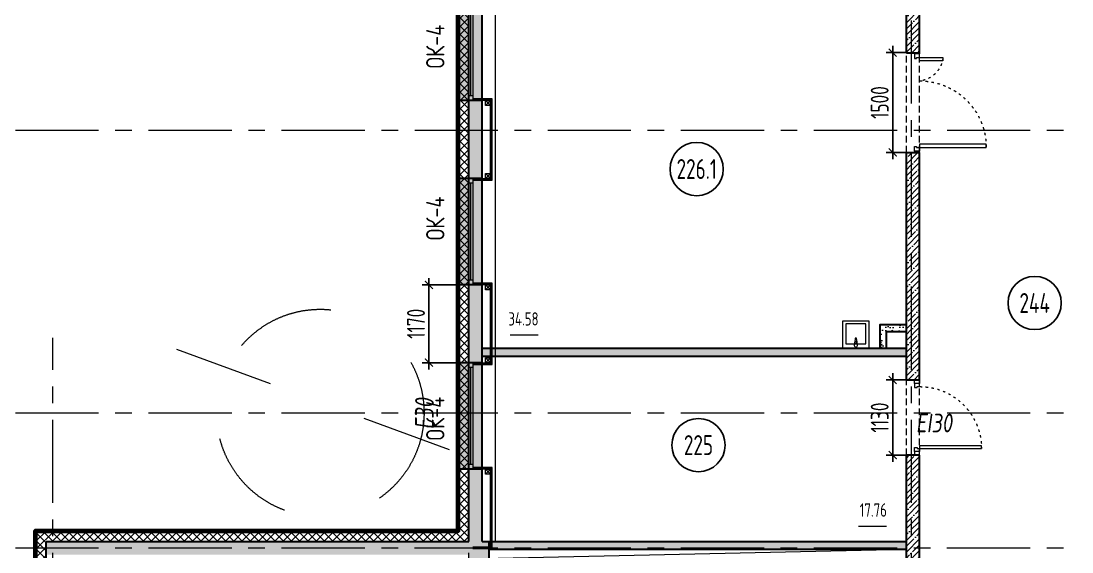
# Model space of a CAD drawing. Header units: millimetres. Extents: x -354900 to 8840672, y 0 to 292181.
# Drawn here: x -77346 to -61552, y 64656 to 72636 of the extents above; entities that cross this region are included whole.
import ezdxf
from ezdxf import colors
from ezdxf.entities.mleader import LeaderData, LeaderLine
from ezdxf.enums import TextEntityAlignment as Align
from ezdxf.math import Vec2, Vec3

# ---------------------------------------------------------------- set-up
doc = ezdxf.new("R2010")
doc.units = ezdxf.units.MM
doc.header["$MEASUREMENT"] = 0
for name, pattern in [('ACAD_ISO03W100', [30, 12, -18]), ('ADSK_Скрыто', [6, 3, -3]), ('ADSK_Штриховая_ш2 п1', [3, 2, -1]), ('CENTER', [2, 1.25, -0.25, 0.25, -0.25])]:
    doc.linetypes.add(name, pattern=pattern)
doc.layers.get('0').update_dxf_attribs({"color": 250, "lineweight": 9})
for name, color, linetype, lineweight in [('_0', 250, 'Continuous', 9), ('_Скрыто_', 7, 'ADSK_Скрыто', 9), ('АР_Двери', 5, 'Continuous', 18), ('АР_Маркер экспликации', 239, 'Continuous', 13), ('АР_Навесной фасад', 5, 'Continuous', 5), ('АР_Номер помещения', 1, 'Continuous', 25), ('АР_Окна БЛОК', 250, 'Continuous', 13), ('АР_Оси', 193, 'Continuous', 9), ('АР_Отметки', 250, 'Continuous', 15), ('АР_Перегородки газоблок', 165, 'Continuous', 30), ('АР_Перегородки газоблок_Штрих', 165, 'Continuous', 5), ('АР_Подоконники', 163, 'Continuous', 9), ('АР_Помещения_площадь', 19, 'Continuous', 9), ('АР_Размеры', 175, 'Continuous', 9), ('АР_Размеры дверей', 15, 'Continuous', 0), ('АР_Сущ Несущая стена', 202, 'Continuous', 30), ('АР_тонкая линия', 250, 'Continuous', 0), ('АР_Утеплитель', 250, 'Continuous', 9), ('АР_Штриховка монолит', 250, 'Continuous', 9), ('Маркировка ОКОН', 7, 'Continuous', 18), ('Сан.техника', 153, 'Continuous', 9)]:
    doc.layers.add(name, color=color, linetype=linetype, lineweight=lineweight)
doc.layers.add('АР_ПБ_Двери', color=7, linetype='Continuous', lineweight=15, true_color=0xdb0000)
doc.layers.add('ТХ_сантехника', color=253, linetype='Continuous')
doc.styles.add('ISOCPEUR', font='isocpeur.ttf', dxfattribs={"width": 0.7})
doc.styles.add('PDF ISOCPEUR', font='isocpeur.ttf')
doc.styles.get("Standard").update_dxf_attribs({"font": 'isocpeur.ttf'})
doc.styles.add('Архитект', font='isocpeur.ttf', dxfattribs={"width": 0.8, "oblique": 8})
doc.dimstyles.new('R_100', dxfattribs={"dimtxt": 270, "dimasz": 120, "dimexe": 100, "dimexo": 0, "dimgap": 60, "dimtad": 1, "dimdec": 0, "dimrnd": 5, "dimzin": 0, "dimdsep": 46, "dimtxsty": 'ISOCPEUR', "dimblk": 'ARCHTICK', "dimcen": 0, "dimdle": 100, "dimclrd": 256, "dimclre": 256, "dimclrt": 256, "dimadec": 0, "dimazin": 0, "dimtfac": 2, "dimtdec": 0, "dimtofl": 0, "dimtmove": 1, "dimatfit": 3, "dimfxl": 1, "dimtvp": 3, "dimtolj": 1, "dimtzin": 0, "dimarcsym": 0})
pattern_1 = [(50, (0, 0), (215.17805, -18.82564), [22.5, -247.5]), (355, (0, 0), (-41.6254, 225.65764), [18, -198]), (100.45144, (17.93, -1.57), (173.55265, 206.832), [19.12206, -210.34263]), (46.1842, (0, 60), (320.1724, -49.6558), [33.75, -371.25]), (96.63564, (26.68, 55.86), (280.3986, 292.2356), [28.6831, -315.5141]), (351.18416, (0, 60), (280.3986, 292.2356), [27, -297]), (21, (30, 45), (179.0721, -120.78567), [22.5, -247.5]), (326, (30, 45), (72.9946, 217.545), [18, -198]), (71.45144, (44.92, 34.93), (252.0667, 96.75935), [19.12206, -210.34263]), (37.5, (0, 0), (3.647957, 99.868156), [0, -195.6, 0, -201, 0, -198.75]), (7.5, (0, 0), (78.92086, 118.32351), [0, -114.6, 0, -191.1, 0, -75.75]), (327.5, (-66.9, 0), (160.14673, -6.76646), [0, -75, 0, -234, 0, -310.5]), (317.5, (-96.9, 0), (174.95585, 30.0315), [0, -97.5, 0, -155.4, 0, -220.5])]

# ---------------------------------------------------------------- blocks, each defined once
blk = doc.blocks.new('*U451')
blk.add_lwpolyline([(100, 80), (100, 1010), (140, 1010), (140, 80)], close=True)
for points in [[(0, 0), (0, 80), (55, 80), (55, 0), (0, 0)], [(55, 80), (55, 0), (115, 0), (115, 40), (100, 40), (100, 80), (55, 80)], [(1075, 80), (1075, 0), (1015, 0), (1015, 40), (1030, 40), (1030, 80), (1075, 80)], [(1130, 0), (1130, 80), (1075, 80), (1075, 0), (1130, 0)]]:
    blk.add_lwpolyline(points)
at = {"linetype": 'ACAD_ISO03W100', "ltscale": 3}
blk.add_arc((100, 80), 930, 0, 90, dxfattribs=at)
blk = doc.blocks.new('Полуторная_на лестницу')
for points in [[(75, 80), (75, 1080), (125, 1080), (125, 80)], [(1375, 430), (1375, 80), (1425, 80), (1425, 430)]]:
    blk.add_lwpolyline(points, close=True)
for points in [[(0, 0), (0, 80), (20, 80), (20, 0), (0, 0)], [(20, 80), (20, 0), (90, 0), (90, 30), (75, 30), (75, 80), (20, 80)], [(1480, 80), (1480, 0), (1410, 0), (1410, 30), (1425, 30), (1425, 80), (1480, 80)], [(1500, 0), (1500, 80), (1480, 80), (1480, 0), (1500, 0)]]:
    blk.add_lwpolyline(points)
at = {"linetype": 'ACAD_ISO03W100', "ltscale": 3}
for centre, radius, start, end in [((75, 80), 1000, 0, 90), ((1465, 40), 392, 95.9075, 174.0925)]:
    blk.add_arc(centre, radius, start, end, dxfattribs=at)
blk = doc.blocks.new('*U174')
at = {"true_color": 0xffffff}
h = blk.add_hatch(color=7, dxfattribs=at)
h.dxf.hatch_style = 1
h.paths.add_polyline_path([(-1600, 140), (0, 140), (0, -220), (-1600, -220)])
at = {"lineweight": 30}
for p, q in [((-1600, 140), (-1600, -220)), ((0, 140), (0, -220))]:
    blk.add_line(p, q, dxfattribs=at)
for p, q in [((-1600, 140), (0, 140)), ((-1600, 140), (-1600, 140)), ((-1600, 140), (-1600, 140)), ((-1600, 0), (0, 0)), ((0, 140), (0, 140)), ((0, 140), (0, 140)), ((-1600, -70), (0, -70)), ((-1530, 0), (-1530, -70)), ((-1530, -35), (-70, -35)), ((-70, 0), (-70, -70)), ((0, -220), (-1600, -220))]:
    blk.add_line(p, q)
blk = doc.blocks.new('_DotSmall')
at = {"color": 0, "linetype": 'ByBlock', "const_width": 0.5}
blk.add_lwpolyline([(-0.0625, 0, 1), (0.0625, 0, 1)], format="xyb", close=True, dxfattribs=at)
blk = doc.blocks.new('*U75')
at = {"layer": 'АР_Номер помещения', "color": 7}
blk.add_circle((-14534, 1600), 400, dxfattribs=at)
at = {"layer": 'АР_Помещения_площадь', "color": 7}
blk.add_line((-11707, 378), (-12129, 378), dxfattribs=at)
at = {"color": 7, "style": 'ISOCPEUR', "width": 0.7, "flags": 1}
blk.add_attdef('КАТЕГОРИЯ', (-499, -2092), '', height=250, dxfattribs=at)
at = {"layer": 'АР_Номер помещения', "color": 7, "style": 'ISOCPEUR', "width": 0.7}
blk.add_attdef('НОМЕР_ПОМЕЩЕНИЯ', text='', height=300, dxfattribs=at).set_placement((-14534, 1600), align=Align.MIDDLE_CENTER)
at = {"layer": 'АР_Помещения_площадь', "color": 7, "lineweight": 30, "width": 0.7, "flags": 104}
blk.add_attdef('ИМЯ_ПОМЕЩЕНИЯ', text='', height=100, dxfattribs=at).set_placement((130, 1300), align=Align.MIDDLE_CENTER)
at = {"layer": 'АР_Помещения_площадь', "color": 7, "style": 'ISOCPEUR', "width": 0.7}
blk.add_attdef('ПЛОЩАДЬ_ПОМЕЩЕНИЯ', text='', height=200, dxfattribs=at).set_placement((-11702, 624), align=Align.MIDDLE_RIGHT)
blk = doc.blocks.new('*U102')
at = {"layer": 'АР_Номер помещения', "color": 7}
blk.add_circle((-18270, 7006), 400, dxfattribs=at)
at = {"layer": 'АР_Помещения_площадь', "color": 7}
blk.add_line((-16364, 653), (-16786, 653), dxfattribs=at)
at = {"color": 7, "style": 'ISOCPEUR', "width": 0.7, "flags": 1}
blk.add_attdef('КАТЕГОРИЯ', (-499, -2092), '', height=250, dxfattribs=at)
at = {"layer": 'АР_Номер помещения', "color": 7, "style": 'ISOCPEUR', "width": 0.7}
blk.add_attdef('НОМЕР_ПОМЕЩЕНИЯ', text='', height=300, dxfattribs=at).set_placement((-18270, 7006), align=Align.MIDDLE_CENTER)
at = {"layer": 'АР_Помещения_площадь', "color": 7, "lineweight": 30, "width": 0.7, "flags": 104}
blk.add_attdef('ИМЯ_ПОМЕЩЕНИЯ', text='', height=100, dxfattribs=at).set_placement((130, 1300), align=Align.MIDDLE_CENTER)
at = {"layer": 'АР_Помещения_площадь', "color": 7, "style": 'ISOCPEUR', "width": 0.7}
blk.add_attdef('ПЛОЩАДЬ_ПОМЕЩЕНИЯ', text='', height=200, dxfattribs=at).set_placement((-16359, 900), align=Align.MIDDLE_RIGHT)
blk = doc.blocks.new('У007')
at = {"layer": 'Сан.техника', "color": 5, "linetype": 'Continuous', "lineweight": 5}
for p, q in [((-172842, 78997), (-172846, 78955)), ((-172842, 78997), (-172846, 78955)), ((-172833, 79060), (-172839, 79007)), ((-172833, 79060), (-172839, 79007)), ((-172835, 78980), (-172835, 78995)), ((-172835, 78980), (-172835, 78995)), ((-172808, 78980), (-172835, 78980)), ((-172808, 78980), (-172835, 78980)), ((-172804, 79007), (-172810, 79060)), ((-172804, 79007), (-172810, 79060)), ((-172808, 78995), (-172808, 78980)), ((-172808, 78995), (-172808, 78980)), ((-172796, 78955), (-172800, 78997)), ((-172796, 78955), (-172800, 78997))]:
    blk.add_line(p, q, dxfattribs=at)
for points in [[(-172621, 78921), (-172621, 79321), (-173021, 79321), (-173021, 78921)], [(-172671, 78980), (-172671, 79280), (-172971, 79280), (-172971, 78980)], [(-172671, 78980), (-172671, 79280), (-172971, 79280), (-172971, 78980)]]:
    blk.add_lwpolyline(points, close=True, dxfattribs=at)
for centre, radius, start, end in [((-172821, 78995), 21.1, 147.2287, 174.8301), ((-172821, 78995), 21.1, 147.2287, 174.8301), ((-172821, 78995), 21.1, 32.7707, 147.2287), ((-172821, 78995), 21.1, 32.7707, 147.2287), ((-172821, 78995), 13.6, 359.9997, 179.9997), ((-172821, 78995), 13.6, 359.9997, 179.9997), ((-172821, 79058), 11.2, 7.1386, 172.8608), ((-172821, 79058), 11.2, 7.1386, 172.8608), ((-172821, 78995), 21.1, 5.1693, 32.7707), ((-172821, 78995), 21.1, 5.1693, 32.7707), ((-172821, 78955), 25, 179.9997, 359.9997), ((-172821, 78955), 25, 179.9997, 359.9997)]:
    blk.add_arc(centre, radius, start, end, dxfattribs=at)
blk = doc.blocks.new('*U441')
at = {"layer": 'АР_Номер помещения', "color": 7}
blk.add_circle((-14561, 182), 400, dxfattribs=at)
at = {"layer": 'АР_Помещения_площадь', "color": 7}
blk.add_line((-16942, -2317), (-17365, -2317), dxfattribs=at)
at = {"color": 7, "style": 'ISOCPEUR', "width": 0.7, "flags": 1}
blk.add_attdef('КАТЕГОРИЯ', (-499, -2092), '', height=250, dxfattribs=at)
at = {"layer": 'АР_Номер помещения', "color": 7, "style": 'ISOCPEUR', "width": 0.7}
blk.add_attdef('НОМЕР_ПОМЕЩЕНИЯ', text='', height=300, dxfattribs=at).set_placement((-14561, 182), align=Align.MIDDLE_CENTER)
at = {"layer": 'АР_Помещения_площадь', "color": 7, "lineweight": 30, "width": 0.7, "flags": 104}
blk.add_attdef('ИМЯ_ПОМЕЩЕНИЯ', text='', height=100, dxfattribs=at).set_placement((130, 1300), align=Align.MIDDLE_CENTER)
at = {"layer": 'АР_Помещения_площадь', "color": 7, "style": 'ISOCPEUR', "width": 0.7}
blk.add_attdef('ПЛОЩАДЬ_ПОМЕЩЕНИЯ', text='', height=200, dxfattribs=at).set_placement((-16937, -2070), align=Align.MIDDLE_RIGHT)
blk = doc.blocks.new('_ArchTick')
at = {"color": 0, "linetype": 'ByBlock', "const_width": 0.15}
blk.add_lwpolyline([(-0.5, -0.5), (0.5, 0.5)], dxfattribs=at)
blk = doc.blocks.new('*D469')
at = {"layer": 'АР_Размеры дверей', "lineweight": -2, "ltscale": 100, "transparency": 16777216}
for p, q in [((-64246, 72261), (-64246, 70561)), ((-64041, 72161), (-64346, 72161)), ((-64041, 70661), (-64346, 70661))]:
    blk.add_line(p, q, dxfattribs=at)
at = {"layer": 'АР_Размеры дверей', "lineweight": -2, "ltscale": 100, "transparency": 16777216, "xscale": 120, "yscale": 120, "zscale": 120}
for p, rotation in [((-64246, 72161), 90), ((-64246, 70661), 270)]:
    blk.add_blockref('_ArchTick', p, dxfattribs=dict(at, rotation=rotation))
at = {"layer": 'АР_Размеры дверей', "ltscale": 100, "transparency": 16777216, "insert": (-64441, 71411), "char_height": 270, "attachment_point": 5, "rotation": 90, "style": 'ISOCPEUR'}
blk.add_mtext('\\A1;1500', dxfattribs=at)
blk = doc.blocks.new('*D470')
at = {"layer": 'АР_Размеры дверей', "lineweight": -2, "ltscale": 100, "transparency": 16777216}
for p, q in [((-64246, 67341), (-64246, 66011)), ((-64041, 67241), (-64346, 67241)), ((-64041, 66111), (-64346, 66111))]:
    blk.add_line(p, q, dxfattribs=at)
at = {"layer": 'АР_Размеры дверей', "lineweight": -2, "ltscale": 100, "transparency": 16777216, "xscale": 120, "yscale": 120, "zscale": 120}
for p, rotation in [((-64246, 67241), 90), ((-64246, 66111), 270)]:
    blk.add_blockref('_ArchTick', p, dxfattribs=dict(at, rotation=rotation))
at = {"layer": 'АР_Размеры дверей', "ltscale": 100, "transparency": 16777216, "insert": (-64441, 66676), "char_height": 270, "attachment_point": 5, "rotation": 90, "style": 'ISOCPEUR'}
blk.add_mtext('\\A1;1130', dxfattribs=at)
blk = doc.blocks.new('A$Ce02d65bd')
at = {"ltscale": 100}
for points in [[(0, 0), (0, 75), (75, 75), (75, 0), (0, 0)], [(0, 0), (75, 75)], [(0, 75), (75, 0)]]:
    blk.add_lwpolyline(points, dxfattribs=at)
blk = doc.blocks.new('*D594')
at = {"layer": 'АР_Размеры дверей', "lineweight": -2, "ltscale": 100, "transparency": 16777216}
for p, q in [((-71215, 67401), (-71215, 68771)), ((-70776, 68671), (-71315, 68671)), ((-70776, 67501), (-71315, 67501))]:
    blk.add_line(p, q, dxfattribs=at)
at = {"layer": 'АР_Размеры дверей', "lineweight": -2, "ltscale": 100, "transparency": 16777216, "xscale": 120, "yscale": 120, "zscale": 120}
for p, rotation in [((-71215, 68671), 90), ((-71215, 67501), 270)]:
    blk.add_blockref('_ArchTick', p, dxfattribs=dict(at, rotation=rotation))
at = {"layer": 'АР_Размеры дверей', "ltscale": 100, "transparency": 16777216, "insert": (-71410, 68086), "char_height": 270, "attachment_point": 5, "rotation": 90, "style": 'ISOCPEUR'}
blk.add_mtext('\\A1;1170', dxfattribs=at)

msp = doc.modelspace()

# ---------------------------------------------------------------- hatches: boundary and pattern name
at = {"layer": 'АР_Перегородки газоблок_Штрих', "ltscale": 100}
h = msp.add_hatch(dxfattribs=at)
h.set_pattern_fill('AR-CONC', color=256, scale=30, angle=90)
h.set_pattern_definition([(140, (-2020.44, 88971.38), (18.82564, 215.17805), [22.5, -247.5]), (85, (-2020.44, 88971.38), (-225.65764, -41.6254), [18, -198]), (190.45144, (-2018.87, 88989.31), (-206.832, 173.55265), [19.12206, -210.3426]), (136.1842, (-2080.44, 88971.38), (49.6558, 320.1724), [33.75, -371.25]), (186.63564, (-2076.3, 88998.06), (-292.2356, 280.3986), [28.6831, -315.5141]), (81.18416, (-2080.44, 88971.38), (-292.2356, 280.3986), [27, -297]), (111, (-2065.44, 89001.38), (120.78567, 179.0721), [22.5, -247.5]), (56, (-2065.44, 89001.38), (-217.545, 72.9946), [18, -198]), (161.45144, (-2055.38, 89016.3), (-96.75935, 252.0667), [19.12206, -210.3426]), (127.5, (-2020.44, 88971.38), (-99.86816, 3.64796), [0, -195.6, 0, -201, 0, -198.75]), (97.5, (-2020.44, 88971.38), (-118.32351, 78.92086), [0, -114.6, 0, -191.1, 0, -75.75]), (57.5, (-2020.44, 88904.48), (6.76646, 160.14673), [0, -75, 0, -234, 0, -310.5]), (47.5, (-2020.44, 88874.48), (-30.0315, 174.95585), [0, -97.5, 0, -155.4, 0, -220.5])])
h.paths.add_polyline_path([(-64440.7, 68070.7), (-64040.7, 68070.7), (-64040.7, 67970.7), (-64340.7, 67970.7), (-64340.7, 67720.7), (-64440.7, 67720.7)])
h = msp.add_hatch(dxfattribs=at)
h.set_pattern_fill('AR-CONC', color=256, scale=30)
h.set_pattern_definition(pattern_1)
h.paths.add_polyline_path([(-64040.7, 67720.7), (-70415.7, 67720.7), (-70415.7, 67600.7), (-64040.7, 67600.7)])
h = msp.add_hatch(dxfattribs=at)
h.set_pattern_fill('AR-CONC', color=256, scale=30)
h.set_pattern_definition(pattern_1)
h.paths.add_polyline_path([(-64040.3, 64815.7), (-70315.7, 64815.7), (-70315.7, 64695.7), (-64040.7, 64696.5), (-64041.1, 64695.7)])
at = {"layer": 'АР_Утеплитель', "ltscale": 100}
h = msp.add_hatch(dxfattribs=at)
h.set_pattern_fill('ANSI37', color=256, scale=700)
h.set_pattern_definition([(45, (-1021962.33, 104359.21), (-61.871843, 61.871843), []), (135, (-1021962.33, 104359.21), (-61.871843, -61.871843), [])])
h.paths.add_polyline_path([(-76965.7, 64815.7), (-70615.7, 64815.7), (-70615.7, 82045.7), (-77615.9, 82045.7), (-77615.9, 83765.7), (-77765.9, 83765.7), (-77765.9, 81895.7), (-70765.7, 81895.7), (-70765.7, 64965.7), (-77115.7, 64965.7), (-77115.7, 54955.7), (-63715.7, 54955.7), (-63715.7, 61305.7), (-55595.7, 61305.7), (-55595.7, 66495.7), (-47328.3, 66495.7), (-47328.3, 66245.7), (-47178.3, 66245.7), (-47178.3, 66645.7), (-55745.7, 66645.7), (-55745.7, 61455.7), (-63865.7, 61455.7), (-63865.7, 55105.7), (-76965.7, 55105.7)])
at = {"layer": 'АР_Штриховка монолит', "ltscale": 100}
h = msp.add_hatch(dxfattribs=at)
h.set_pattern_fill('ANSI35', color=256, scale=500)
h.paths.add_polyline_path([(-70415.8, 82485.7), (-70615.8, 82485.7), (-70615.8, 64815.7), (-76965.7, 64815.7), (-76965.7, 64615.7), (-76765.7, 64615.7), (-70615.7, 64615.7), (-70615.7, 63489.9), (-70315.7, 63489.9), (-70315.7, 64815.7), (-70415.7, 64815.7)])
h = msp.add_hatch(dxfattribs=at)
h.set_pattern_fill('ANSI35', color=256, scale=500)
h.paths.add_polyline_path([(-63840.7, 73437), (-64040.7, 73437), (-64040.7, 72160.7), (-63840.7, 72160.7)])
h = msp.add_hatch(dxfattribs=at)
h.set_pattern_fill('ANSI35', color=256, scale=500)
h.paths.add_polyline_path([(-63840.7, 70660.7), (-64040.7, 70660.7), (-64040.7, 67240.7), (-63840.7, 67240.7)])
h = msp.add_hatch(dxfattribs=at)
h.set_pattern_fill('ANSI35', color=256, scale=500)
h.paths.add_polyline_path([(-63840.7, 66110.7), (-64040.7, 66110.7), (-64040.7, 63755.7), (-63840.7, 63755.7)])

# ---------------------------------------------------------------- linework, layer by layer
for points in [[(-70601.4, 70270.7), (-70290, 70270.7), (-70290, 71440.7), (-70667.9, 71440.7)], [(-70555.8, 70245.7), (-70265, 70245.7), (-70265, 71465.7), (-70555.8, 71465.7)], [(-70555.8, 70258.2), (-70277.5, 70258.2), (-70277.5, 71453.2), (-70555.8, 71453.2)], [(-70555.8, 67475.7), (-70265.1, 67475.7), (-70265.1, 68693.7), (-70555.8, 68693.7)], [(-70555.8, 67488.2), (-70277.6, 67488.2), (-70277.6, 68681.2), (-70555.8, 68681.2)], [(-70555.8, 67500.7), (-70290.1, 67500.7), (-70290.1, 68668.7), (-70555.8, 68670.3)], [(-70555.8, 64706.9), (-70265.1, 64706.9), (-70265.1, 65924.9), (-70555.8, 65924.9)], [(-70555.8, 64719.4), (-70277.6, 64719.4), (-70277.6, 65912.4), (-70555.8, 65912.4)], [(-70555.8, 64731.9), (-70290.1, 64731.9), (-70290.1, 65899.9), (-70555.8, 65901.5)]]:
    msp.add_lwpolyline(points)
at = {"layer": '_Скрыто_', "color": 1, "lineweight": 13, "ltscale": 500}
msp.add_line((-75011.1, 67704.5), (-70913.6, 66196.6), dxfattribs=at)
msp.add_circle((-72847.1, 66745.7), 1558.2, dxfattribs=at)
at = {"layer": 'АР_Навесной фасад', "ltscale": 100}
for p, q in [((-70775.7, 64975.7), (-70775.7, 81885.7)), ((-70765.7, 64965.7), (-70765.7, 81895.7)), ((-77126.1, 64975.7), (-70775.7, 64975.7)), ((-77116.1, 64965.7), (-70765.7, 64965.7))]:
    msp.add_line(p, q, dxfattribs=at)
at = {"layer": 'АР_Навесной фасад', "color": 18, "ltscale": 100, "true_color": 0x000000}
for points in [[(-77125.7, 54945.7), (-77126.1, 64975.7)], [(-77115.7, 54955.7), (-77116.1, 64965.7)]]:
    msp.add_lwpolyline(points, dxfattribs=at)
at = {"layer": 'АР_Оси', "linetype": 'CENTER', "ltscale": 1000}
for p, q in [((-70615.7, 53394.4), (-70615.7, 87278.3)), ((-63965.7, 53394.4), (-63965.7, 82776.9)), ((-89429.5, 70995.7), (-5832.3, 70995.7)), ((-76865.7, 53394.4), (-76865.7, 67872.5)), ((-89429.5, 66745.7), (-5832.3, 66745.7)), ((-89430.6, 64715.7), (-5833.4, 64715.7)), ((-89429.5, 64715.7), (-5832.3, 64715.7))]:
    msp.add_line(p, q, dxfattribs=at)
at = {"layer": 'АР_Перегородки газоблок', "ltscale": 100}
msp.add_lwpolyline([(-64040.7, 68070.7), (-64440.7, 68070.7), (-64440.7, 67720.7), (-64340.7, 67720.7), (-64340.7, 67970.7), (-64040.7, 67970.7)], close=True, dxfattribs=at)
for points in [[(-70415.7, 67720.7), (-64040.7, 67720.7)], [(-70415.7, 67600.7), (-64040.7, 67600.7)], [(-70315.7, 64815.7), (-64040.7, 64815.7)], [(-70315.7, 64695.7), (-64040.7, 64695.7)]]:
    msp.add_lwpolyline(points, dxfattribs=at)
at = {"layer": 'АР_Подоконники', "ltscale": 100}
msp.add_line((-70215.7, 64815.7), (-70215.7, 73140.7), dxfattribs=at)
at = {"layer": 'АР_Размеры', "color": 3, "lineweight": 200, "ltscale": 100}
msp.add_lwpolyline([(-47338.3, 66485.7), (-55585.7, 66485.7), (-55585.7, 61295.7), (-63705.7, 61295.7), (-63705.7, 54945.7), (-77125.7, 54945.7), (-77126.1, 64975.7), (-70775.7, 64975.7), (-70775.7, 81885.7), (-77775.9, 81885.7), (-77775.9, 106180.7), (-83715.8, 106180.7), (-83715.8, 119020.7), (-80206, 119020.7)], dxfattribs=at)
at = {"layer": 'АР_Сущ Несущая стена', "ltscale": 100}
for p, q in [((-70615.7, 64815.7), (-70615.7, 82685.7)), ((-70415.7, 64815.7), (-70415.7, 82485.7)), ((-64040.7, 72160.7), (-64040.7, 73437)), ((-63840.7, 72160.7), (-63840.7, 73437)), ((-64040.7, 72160.7), (-63840.7, 72160.7)), ((-64040.7, 67240.7), (-64040.7, 70660.7)), ((-64040.7, 70660.7), (-63840.7, 70660.7)), ((-63840.7, 67240.7), (-63840.7, 70660.7)), ((-63840.7, 67240.7), (-64040.7, 67240.7)), ((-64040.7, 63755.7), (-64040.7, 66110.7)), ((-63840.7, 66110.7), (-64040.7, 66110.7)), ((-63840.7, 63755.7), (-63840.7, 66110.7)), ((-76965.7, 55105.7), (-76965.7, 64815.7)), ((-76965.7, 64815.7), (-70615.7, 64815.7)), ((-70415.7, 64815.7), (-70315.7, 64815.7)), ((-70315.7, 64815.7), (-70315.7, 63489.9))]:
    msp.add_line(p, q, dxfattribs=at)
at = {"layer": 'АР_тонкая линия', "linetype": 'ADSK_Штриховая_ш2 п1', "ltscale": 50}
for p, q in [((-64041, 70660.7), (-64041, 72160.7)), ((-63840.7, 70660.7), (-63840.7, 72160.7)), ((-64040.7, 66110.7), (-64041, 67240.7)), ((-63840.7, 66110.7), (-63840.7, 67240.7))]:
    msp.add_line(p, q, dxfattribs=at)
at = {"layer": 'АР_тонкая линия', "color": 18, "ltscale": 100, "true_color": 0x000000}
msp.add_lwpolyline([(-70315.7, 64095.7), (-70177.5, 64564.2), (-64040.7, 64695.7)], dxfattribs=at)

# ---------------------------------------------------------------- block references
at = {"layer": '_0', "color": 1, "lineweight": -3, "ltscale": 500, "rotation": 90}
for p in [(-70290, 71365.7), (-70290, 70270.7), (-70290.1, 68593.7), (-70290.1, 67500.7), (-70290.1, 65824.9)]:
    msp.add_blockref('A$Ce02d65bd', p, dxfattribs=at)
at = {"layer": 'АР_Двери', "xscale": -1, "rotation": 270}
for name, p in [('Полуторная_на лестницу', (-63920.7, 70660.7)), ('*U451', (-63920.7, 66110.7))]:
    msp.add_blockref(name, p, dxfattribs=at)
at = {"layer": 'АР_Маркер экспликации', "color": 7}
ref = msp.add_blockref('*U441', (-52630.7, 70229.2), dxfattribs=at)
ref.add_attrib('НОМЕР_ПОМЕЩЕНИЯ', '226.1', dxfattribs={"layer": 'АР_Номер помещения', "color": 7, "height": 300, "style": 'ISOCPEUR', "width": 0.7}).set_placement((-67191.3, 70411.6), align=Align.MIDDLE_CENTER)
ref.add_attrib('ПЛОЩАДЬ_ПОМЕЩЕНИЯ', '34.58', dxfattribs={"layer": 'АР_Помещения_площадь', "color": 7, "height": 200, "style": 'ISOCPEUR', "width": 0.7}).set_placement((-69568.1, 68159.1), align=Align.MIDDLE_RIGHT)
ref = msp.add_blockref('*U102', (-43842.2, 61392.1), dxfattribs=at)
ref.add_attrib('НОМЕР_ПОМЕЩЕНИЯ', '244', dxfattribs={"layer": 'АР_Номер помещения', "color": 7, "height": 300, "style": 'ISOCPEUR', "width": 0.7}).set_placement((-62112.1, 68397.8), align=Align.MIDDLE_CENTER)
ref.add_attrib('ПЛОЩАДЬ_ПОМЕЩЕНИЯ', '78.72', dxfattribs={"layer": 'АР_Помещения_площадь', "color": 7, "height": 200, "style": 'ISOCPEUR', "width": 0.7}).set_placement((-60201, 62292.1), align=Align.MIDDLE_RIGHT)
ref = msp.add_blockref('*U75', (-52630.7, 64662.4), dxfattribs=at)
ref.add_attrib('НОМЕР_ПОМЕЩЕНИЯ', '225', dxfattribs={"layer": 'АР_Номер помещения', "color": 7, "height": 300, "style": 'ISOCPEUR', "width": 0.7}).set_placement((-67164.8, 66262.5), align=Align.MIDDLE_CENTER)
ref.add_attrib('ПЛОЩАДЬ_ПОМЕЩЕНИЯ', '17.76', dxfattribs={"layer": 'АР_Помещения_площадь', "color": 7, "height": 200, "style": 'ISOCPEUR', "width": 0.7}).set_placement((-64332.5, 65286.4), align=Align.MIDDLE_RIGHT)
at = {"layer": 'АР_Окна БЛОК', "rotation": 270}
for p in [(-70555.7, 71440.7), (-70555.7, 68670.7), (-70555.7, 65900.7)]:
    msp.add_blockref('*U174', p, dxfattribs=at)
at = {"layer": 'ТХ_сантехника'}
msp.add_blockref('У007', (108021.8, -11194.8), dxfattribs=at)

# ---------------------------------------------------------------- texts
at = {"layer": 'АР_ПБ_Двери', "lineweight": 35, "style": 'Архитект', "oblique": 8, "width": 0.8}
msp.add_text('E30', height=280, rotation=90, dxfattribs=at).set_placement((-71143.1, 66497.9))
msp.add_text('EI30', height=280, dxfattribs=at).set_placement((-63896.4, 66454.1))
at = {"layer": 'Маркировка ОКОН', "lineweight": 0, "char_height": 275.423, "attachment_point": 7, "rotation": 90, "style": 'PDF ISOCPEUR'}
for insert in [(-70981.1, 71923.5), (-70981.1, 69341), (-70981.1, 66331.4)]:
    msp.add_mtext('{\\W0.8;ОК-4}', dxfattribs=dict(at, insert=insert))

# ---------------------------------------------------------------- dimensions: what is measured, and where the dimension line sits
at = {"layer": 'АР_Размеры дверей', "ltscale": 100}
for base, p1, p2, picture, middle in [((-64246.4, 70660.7), (-64040.7, 72160.7), (-64040.7, 70660.7), '*D469', (-64441.4, 71410.7)), ((-71215.3, 68670.7), (-70775.7, 67500.7), (-70775.7, 68670.7), '*D594', (-71410.3, 68085.7)), ((-64246.4, 66110.7), (-64040.7, 67240.7), (-64040.7, 66110.7), '*D470', (-64441.4, 66675.7))]:
    dim = msp.add_linear_dim(base=base, p1=p1, p2=p2, angle=90, dimstyle='R_100', override={"dimpost": '\\X', "dimfxl": 2.5, "dimarcsym": 2}, dxfattribs=at)
    dim.commit()
    dim.dimension.update_dxf_attribs({"geometry": picture, "text_midpoint": middle})

# ---------------------------------------------------------------- leaders
at = {"layer": 'АР_Отметки'}
ml = msp.add_multileader_mtext('Standard', dxfattribs=at)
ml.set_content('+4,200', color=256, style='ISOCPEUR')
ml.set_leader_properties(color=256, linetype='Continuous', lineweight=-1)
ml.set_arrow_properties(name='DOTSMALL')
ml.build(insert=Vec2(0, 0))
ml.multileader.update_dxf_attribs({"has_text_frame": 1, "text_left_attachment_type": 4, "text_right_attachment_type": 4, "dogleg_length": 100, "arrow_head_size": 180})
ctx = ml.context
ctx.base_point, ctx.char_height, ctx.arrow_head_size, ctx.landing_gap_size, ctx.plane_origin = Vec3(-63316, 113979.6), 250, 180, 50, Vec3(-63397.4, 112712.1)
ctx.left_attachment, ctx.right_attachment = 4, 4
notes = []
notes.append((ctx, [(0, (0, 0, 0), (0, 0), (1, 0), 1, [])]))
ctx.mtext.insert, ctx.mtext.width, ctx.mtext.line_spacing_style, ctx.mtext.flow_direction = Vec3(-63266, 114313), 852.697, 2, 5
ml = msp.add_multileader_mtext('Standard', dxfattribs=at)
ml.set_content('+4,200', color=256, style='ISOCPEUR')
ml.set_leader_properties(color=256, linetype='Continuous', lineweight=-1)
ml.set_arrow_properties(name='DOTSMALL')
ml.build(insert=Vec2(0, 0))
ml.multileader.update_dxf_attribs({"has_text_frame": 1, "text_left_attachment_type": 4, "text_right_attachment_type": 4, "dogleg_length": 100, "arrow_head_size": 180})
ctx = ml.context
ctx.base_point, ctx.char_height, ctx.arrow_head_size, ctx.landing_gap_size, ctx.plane_origin = Vec3(-65007.6, 97761.7), 250, 180, 50, Vec3(-62416.9, 95494.7)
ctx.left_attachment, ctx.right_attachment = 4, 4
notes.append((ctx, [(0, (0, 0, 0), (0, 0), (1, 0), 1, [])]))
ctx.mtext.insert, ctx.mtext.width, ctx.mtext.line_spacing_style, ctx.mtext.flow_direction = Vec3(-64957.6, 98095.1), 852.697, 2, 5
ml = msp.add_multileader_mtext('Standard', dxfattribs=at)
ml.set_content('+4,200', color=256, style='ISOCPEUR')
ml.set_leader_properties(color=256, linetype='Continuous', lineweight=-1)
ml.set_arrow_properties(name='DOTSMALL')
ml.build(insert=Vec2(0, 0))
ml.multileader.update_dxf_attribs({"has_text_frame": 1, "text_left_attachment_type": 4, "text_right_attachment_type": 4, "dogleg_length": 100, "arrow_head_size": 180})
ctx = ml.context
ctx.base_point, ctx.char_height, ctx.arrow_head_size, ctx.landing_gap_size, ctx.plane_origin = Vec3(-73245.9, 93375.5), 250, 180, 50, Vec3(-73185.7, 92183.9)
ctx.left_attachment, ctx.right_attachment = 4, 4
notes.append((ctx, [(0, (0, 0, 0), (0, 0), (1, 0), 1, [])]))
ctx.mtext.insert, ctx.mtext.width, ctx.mtext.line_spacing_style, ctx.mtext.flow_direction = Vec3(-73195.9, 93708.9), 852.697, 2, 5
ml = msp.add_multileader_mtext('Standard', dxfattribs=at)
ml.set_content('+4,590', color=256, style='ISOCPEUR')
ml.set_leader_properties(color=256, linetype='Continuous', lineweight=-1)
ml.set_arrow_properties(name='DOTSMALL')
ml.build(insert=Vec2(0, 0))
ml.multileader.update_dxf_attribs({"has_text_frame": 1, "text_left_attachment_type": 4, "text_right_attachment_type": 4, "dogleg_length": 100, "arrow_head_size": 180})
ctx = ml.context
ctx.base_point, ctx.char_height, ctx.arrow_head_size, ctx.landing_gap_size, ctx.plane_origin = Vec3(-73194.1, 92114.7), 250, 180, 50, Vec3(-73275.5, 90847.2)
ctx.left_attachment, ctx.right_attachment = 4, 4
notes.append((ctx, [(0, (0, 0, 0), (0, 0), (1, 0), 1, [])]))
ctx.mtext.insert, ctx.mtext.width, ctx.mtext.line_spacing_style, ctx.mtext.flow_direction = Vec3(-73144.1, 92448.1), 852.697, 2, 5
ml = msp.add_multileader_mtext('Standard', dxfattribs=at)
ml.set_content('+4,980', color=256, style='ISOCPEUR')
ml.set_leader_properties(color=256, linetype='Continuous', lineweight=-1)
ml.set_arrow_properties(name='DOTSMALL')
ml.build(insert=Vec2(0, 0))
ml.multileader.update_dxf_attribs({"has_text_frame": 1, "text_left_attachment_type": 4, "text_right_attachment_type": 4, "dogleg_length": 100, "arrow_head_size": 180})
ctx = ml.context
ctx.base_point, ctx.char_height, ctx.arrow_head_size, ctx.landing_gap_size, ctx.plane_origin = Vec3(-73259, 91044.7), 250, 180, 50, Vec3(-73340.4, 89777.1)
ctx.left_attachment, ctx.right_attachment = 4, 4
notes.append((ctx, [(0, (0, 0, 0), (0, 0), (1, 0), 1, [])]))
ctx.mtext.insert, ctx.mtext.width, ctx.mtext.line_spacing_style, ctx.mtext.flow_direction = Vec3(-73209, 91378), 852.697, 2, 5
ml = msp.add_multileader_mtext('Standard', dxfattribs=at)
ml.set_content('+5,370', color=256, style='ISOCPEUR')
ml.set_leader_properties(color=256, linetype='Continuous', lineweight=-1)
ml.set_arrow_properties(name='DOTSMALL')
ml.build(insert=Vec2(0, 0))
ml.multileader.update_dxf_attribs({"has_text_frame": 1, "text_left_attachment_type": 4, "text_right_attachment_type": 4, "dogleg_length": 100, "arrow_head_size": 180})
ctx = ml.context
ctx.base_point, ctx.char_height, ctx.arrow_head_size, ctx.landing_gap_size, ctx.plane_origin = Vec3(-73215.7, 89953), 250, 180, 50, Vec3(-73297.1, 88685.4)
ctx.left_attachment, ctx.right_attachment = 4, 4
notes.append((ctx, [(0, (0, 0, 0), (0, 0), (1, 0), 1, [])]))
ctx.mtext.insert, ctx.mtext.width, ctx.mtext.line_spacing_style, ctx.mtext.flow_direction = Vec3(-73165.7, 90286.3), 852.697, 2, 5
ml = msp.add_multileader_mtext('Standard', dxfattribs=at)
ml.set_content('+5,760', color=256, style='ISOCPEUR')
ml.set_leader_properties(color=256, linetype='Continuous', lineweight=-1)
ml.set_arrow_properties(name='DOTSMALL')
ml.build(insert=Vec2(0, 0))
ml.multileader.update_dxf_attribs({"has_text_frame": 1, "text_left_attachment_type": 4, "text_right_attachment_type": 4, "dogleg_length": 100, "arrow_head_size": 180})
ctx = ml.context
ctx.base_point, ctx.char_height, ctx.arrow_head_size, ctx.landing_gap_size, ctx.plane_origin = Vec3(-73181, 88991), 250, 180, 50, Vec3(-73262.4, 87723.4)
ctx.left_attachment, ctx.right_attachment = 4, 4
notes.append((ctx, [(0, (0, 0, 0), (0, 0), (1, 0), 1, [])]))
ctx.mtext.insert, ctx.mtext.width, ctx.mtext.line_spacing_style, ctx.mtext.flow_direction = Vec3(-73131, 89324.3), 852.697, 2, 5
ml = msp.add_multileader_mtext('Standard', dxfattribs=at)
ml.set_content('+6,150', color=256, style='ISOCPEUR')
ml.set_leader_properties(color=256, linetype='Continuous', lineweight=-1)
ml.set_arrow_properties(name='DOTSMALL')
ml.build(insert=Vec2(0, 0))
ml.multileader.update_dxf_attribs({"has_text_frame": 1, "text_left_attachment_type": 4, "text_right_attachment_type": 4, "dogleg_length": 100, "arrow_head_size": 180})
ctx = ml.context
ctx.base_point, ctx.char_height, ctx.arrow_head_size, ctx.landing_gap_size, ctx.plane_origin = Vec3(-73215.6, 87993.6), 250, 180, 50, Vec3(-73297, 86726.1)
ctx.left_attachment, ctx.right_attachment = 4, 4
notes.append((ctx, [(0, (0, 0, 0), (0, 0), (1, 0), 1, [])]))
ctx.mtext.insert, ctx.mtext.width, ctx.mtext.line_spacing_style, ctx.mtext.flow_direction = Vec3(-73165.6, 88326.9), 852.697, 2, 5
ml = msp.add_multileader_mtext('Standard', dxfattribs=at)
ml.set_content('+6,540', color=256, style='ISOCPEUR')
ml.set_leader_properties(color=256, linetype='Continuous', lineweight=-1)
ml.set_arrow_properties(name='DOTSMALL')
ml.build(insert=Vec2(0, 0))
ml.multileader.update_dxf_attribs({"has_text_frame": 1, "text_left_attachment_type": 4, "text_right_attachment_type": 4, "dogleg_length": 100, "arrow_head_size": 180})
ctx = ml.context
ctx.base_point, ctx.char_height, ctx.arrow_head_size, ctx.landing_gap_size, ctx.plane_origin = Vec3(-73226.4, 87128.9), 250, 180, 50, Vec3(-73307.8, 85861.4)
ctx.left_attachment, ctx.right_attachment = 4, 4
notes.append((ctx, [(0, (0, 0, 0), (0, 0), (1, 0), 1, [])]))
ctx.mtext.insert, ctx.mtext.width, ctx.mtext.line_spacing_style, ctx.mtext.flow_direction = Vec3(-73176.4, 87462.2), 852.697, 2, 5
ml = msp.add_multileader_mtext('Standard', dxfattribs=at)
ml.set_content('+6,930', color=256, style='ISOCPEUR')
ml.set_leader_properties(color=256, linetype='Continuous', lineweight=-1)
ml.set_arrow_properties(name='DOTSMALL')
ml.build(insert=Vec2(0, 0))
ml.multileader.update_dxf_attribs({"has_text_frame": 1, "text_left_attachment_type": 4, "text_right_attachment_type": 4, "dogleg_length": 100, "arrow_head_size": 180})
ctx = ml.context
ctx.base_point, ctx.char_height, ctx.arrow_head_size, ctx.landing_gap_size, ctx.plane_origin = Vec3(-73194, 86132.7), 250, 180, 50, Vec3(-73275.4, 84865.1)
ctx.left_attachment, ctx.right_attachment = 4, 4
notes.append((ctx, [(0, (0, 0, 0), (0, 0), (1, 0), 1, [])]))
ctx.mtext.insert, ctx.mtext.width, ctx.mtext.line_spacing_style, ctx.mtext.flow_direction = Vec3(-73144, 86466), 852.697, 2, 5
ml = msp.add_multileader_mtext('Standard', dxfattribs=at)
ml.set_content('+7,320', color=256, style='ISOCPEUR')
ml.set_leader_properties(color=256, linetype='Continuous', lineweight=-1)
ml.set_arrow_properties(name='DOTSMALL')
ml.build(insert=Vec2(0, 0))
ml.multileader.update_dxf_attribs({"has_text_frame": 1, "text_left_attachment_type": 4, "text_right_attachment_type": 4, "dogleg_length": 100, "arrow_head_size": 180})
ctx = ml.context
ctx.base_point, ctx.char_height, ctx.arrow_head_size, ctx.landing_gap_size, ctx.plane_origin = Vec3(-73840.7, 85021.5), 250, 180, 50, Vec3(-74427.2, 83754)
ctx.left_attachment, ctx.right_attachment = 4, 4
notes.append((ctx, [(0, (0, 0, 0), (0, 0), (1, 0), 1, [])]))
ctx.mtext.insert, ctx.mtext.width, ctx.mtext.line_spacing_style, ctx.mtext.flow_direction = Vec3(-73790.7, 85354.9), 852.697, 2, 5
ml = msp.add_multileader_mtext('Standard', dxfattribs=at)
ml.set_content('+7,710', color=256, style='ISOCPEUR')
ml.set_leader_properties(color=256, linetype='Continuous', lineweight=-1)
ml.set_arrow_properties(name='DOTSMALL')
ml.build(insert=Vec2(0, 0))
ml.multileader.update_dxf_attribs({"has_text_frame": 1, "text_left_attachment_type": 4, "text_right_attachment_type": 4, "dogleg_length": 100, "arrow_head_size": 180})
ctx = ml.context
ctx.base_point, ctx.char_height, ctx.arrow_head_size, ctx.landing_gap_size, ctx.plane_origin = Vec3(-73776.1, 84091.2), 250, 180, 50, Vec3(-74050.2, 82823.6)
ctx.left_attachment, ctx.right_attachment = 4, 4
notes.append((ctx, [(0, (0, 0, 0), (0, 0), (1, 0), 1, [])]))
ctx.mtext.insert, ctx.mtext.width, ctx.mtext.line_spacing_style, ctx.mtext.flow_direction = Vec3(-73726.1, 84424.5), 852.697, 2, 5
ml = msp.add_multileader_mtext('Standard', dxfattribs=at)
ml.set_content('Л.2', color=256, style='ISOCPEUR')
ml.set_leader_properties(color=256, linetype='Continuous', lineweight=-1)
ml.set_arrow_properties(name='DOTSMALL')
ml.build(insert=Vec2(0, 0))
ml.multileader.update_dxf_attribs({"has_text_frame": 1, "text_left_attachment_type": 4, "text_right_attachment_type": 4, "dogleg_length": 100, "arrow_head_size": 180})
ctx = ml.context
ctx.base_point, ctx.char_height, ctx.arrow_head_size, ctx.landing_gap_size, ctx.plane_origin = Vec3(-63761.6, 82057, 0), 250, 180, 50, Vec3(-37955.5, 68582.7, 0)
ctx.left_attachment, ctx.right_attachment = 4, 4
notes.append((ctx, [(0, (0, 0, 0), (0, 0), (1, 0), 1, [])]))
ctx.mtext.insert, ctx.mtext.width, ctx.mtext.line_spacing_style, ctx.mtext.flow_direction = Vec3(-63711.6, 82390.4, 0), 852.697, 2, 5
ml = msp.add_multileader_mtext('Standard', dxfattribs=at)
ml.set_content('+3,950', color=256, style='ISOCPEUR')
ml.set_leader_properties(color=256, linetype='Continuous', lineweight=-1)
ml.set_arrow_properties(name='DOTSMALL')
ml.build(insert=Vec2(0, 0))
ml.multileader.update_dxf_attribs({"has_text_frame": 1, "text_left_attachment_type": 4, "text_right_attachment_type": 4, "dogleg_length": 100, "arrow_head_size": 180})
ctx = ml.context
ctx.base_point, ctx.char_height, ctx.arrow_head_size, ctx.landing_gap_size, ctx.plane_origin = Vec3(-63700.8, 75712.4), 250, 180, 50, Vec3(-63012.9, 74922.4)
ctx.left_attachment, ctx.right_attachment = 4, 4
notes.append((ctx, [(0, (0, 0, 0), (0, 0), (1, 0), 1, [])]))
ctx.mtext.insert, ctx.mtext.width, ctx.mtext.line_spacing_style, ctx.mtext.flow_direction = Vec3(-63650.8, 76045.8), 852.697, 2, 5
ml = msp.add_multileader_mtext('Standard', dxfattribs=at)
ml.set_content('+3,950', color=256, style='ISOCPEUR')
ml.set_leader_properties(color=256, linetype='Continuous', lineweight=-1)
ml.set_arrow_properties(name='DOTSMALL')
ml.build(insert=Vec2(0, 0))
ml.multileader.update_dxf_attribs({"has_text_frame": 1, "text_left_attachment_type": 4, "text_right_attachment_type": 4, "dogleg_length": 100, "arrow_head_size": 180})
ctx = ml.context
ctx.base_point, ctx.char_height, ctx.arrow_head_size, ctx.landing_gap_size, ctx.plane_origin = Vec3(-63700.8, 75712.4), 250, 180, 50, Vec3(-63012.9, 74922.4)
ctx.left_attachment, ctx.right_attachment = 4, 4
notes.append((ctx, [(0, (0, 0, 0), (0, 0), (1, 0), 1, [])]))
ctx.mtext.insert, ctx.mtext.width, ctx.mtext.line_spacing_style, ctx.mtext.flow_direction = Vec3(-63650.8, 76045.8), 852.697, 2, 5
for ctx, leaders in notes:
    for number, flags, end, landing, length, lines in leaders:
        leader = LeaderData()
        leader.index, (leader.has_last_leader_line, leader.has_dogleg_vector, leader.attachment_direction) = number, flags
        leader.last_leader_point, leader.dogleg_vector, leader.dogleg_length = Vec3(end), Vec3(landing), length
        for number, points, colour, breaks in lines:
            line = LeaderLine()
            line.index, line.vertices, line.color, line.breaks = number, Vec3.list(points), colors.encode_raw_color(colour), breaks
            leader.lines.append(line)
        ctx.leaders.append(leader)

doc.saveas('drawing.dxf')
